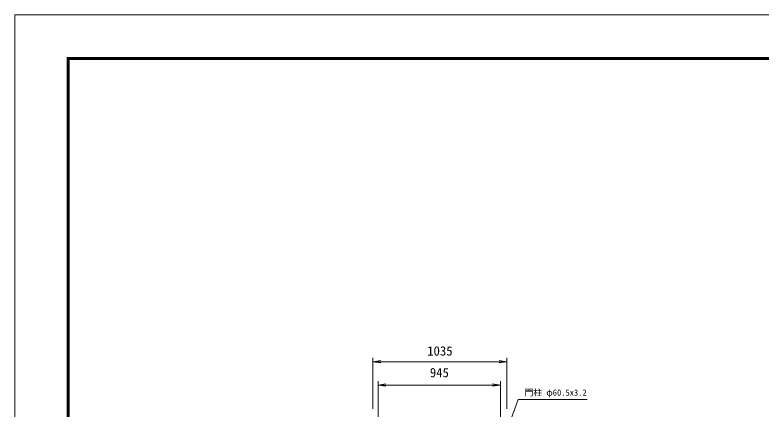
# Model space of a CAD drawing. Units: millimetres, scale not verified. Extents: x -6300 to 6300, y -4455 to 4455.
# Drawn here: x -6300 to -534, y 1408 to 4455 of the extents above; entities that cross this region are included whole.
import ezdxf
from ezdxf.enums import TextEntityAlignment as Align

# ---------------------------------------------------------------- set-up
doc = ezdxf.new("R2010")
doc.units = ezdxf.units.MM
doc.header["$LTSCALE"] = 30
for name, color, linetype, lineweight in [('0-0_D-STR-TXT', 7, 'Continuous', 9), ('0-1_D-TTL', 7, 'Continuous', 9), ('0-9_D-STR-DIM', 7, 'Continuous', 9), ('0-A_0', 7, 'Continuous', 9)]:
    doc.layers.add(name, color=color, linetype=linetype, lineweight=lineweight)
doc.styles.add('ＭＳ ゴシック', font='')
doc.styles.get('ＭＳ ゴシック').set_extended_font_data('MS Gothic')

# ---------------------------------------------------------------- blocks, each defined once
blk = doc.blocks.new('_Open')
at = {"layer": '0-A_0'}
blk.add_line((-30, 5), (0, 0), dxfattribs=at)
blk.add_lwpolyline([(-30, -5), (0, 0), (-30, 0)], dxfattribs=at)

msp = doc.modelspace()

# ---------------------------------------------------------------- linework, layer by layer
at = {"layer": '0-0_D-STR-TXT'}
msp.add_lwpolyline([(-1877.42, 1480.93), (-2410.58, 1480.93), (-2492.5, 1255.2)], dxfattribs=at)
at = {"layer": '0-1_D-TTL', "color": 2, "lineweight": 18}
msp.add_lwpolyline([(-6299.95, 4455), (6300.05, 4455), (6300.05, -4455), (-6299.95, -4455)], close=True, dxfattribs=at)
at = {"layer": '0-1_D-TTL'}
for points in [[(-5894.95, 4125), (5895.05, 4125), (5895.05, -4125), (-5894.95, -4125)], [(-5891.2, 4121.25), (5891.3, 4121.25), (5891.3, -4121.25), (-5891.2, -4121.25)], [(-5887.45, 4117.5), (5887.55, 4117.5), (5887.55, -4117.5), (-5887.45, -4117.5)], [(-5883.7, 4113.75), (5883.8, 4113.75), (5883.8, -4113.75), (-5883.7, -4113.75)], [(-5879.95, 4110), (5880.05, 4110), (5880.05, -4110), (-5879.95, -4110)]]:
    msp.add_lwpolyline(points, close=True, dxfattribs=at)
at = {"layer": '0-9_D-STR-DIM'}
for p, q in [((-3533.31, 1409.08), (-3533.31, 1804.26)), ((-2498.31, 1409.08), (-2498.31, 1804.26)), ((-3473.31, 1774.26), (-2558.31, 1774.26)), ((-3493.06, 610.84), (-3493.06, 1623.84)), ((-2548.06, 610.84), (-2548.06, 1623.84)), ((-3433.06, 1593.84), (-2608.06, 1593.84))]:
    msp.add_line(p, q, dxfattribs=at)

# ---------------------------------------------------------------- block references
at = {"layer": '0-9_D-STR-DIM', "xscale": 2, "yscale": 2, "rotation": 180}
for p in [(-3533.31, 1774.26), (-3493.06, 1593.84)]:
    msp.add_blockref('_Open', p, dxfattribs=at)
at = {"layer": '0-9_D-STR-DIM', "xscale": 2, "yscale": 2}
for p in [(-2498.31, 1774.26), (-2548.06, 1593.84)]:
    msp.add_blockref('_Open', p, dxfattribs=at)

# ---------------------------------------------------------------- texts
at = {"layer": '0-0_D-STR-TXT', "style": 'ＭＳ ゴシック'}
msp.add_text('門柱 φ60.5x3.2', height=48.17, dxfattribs=at).set_placement((-2360.92, 1496.82), align=Align.BOTTOM_LEFT)
at = {"layer": '0-9_D-STR-DIM', "style": 'ＭＳ ゴシック'}
for s, p in [('1035', (-3113.75, 1799.73)), ('945', (-3093.28, 1632.44))]:
    msp.add_text(s, height=72.14, dxfattribs=at).set_placement(p, align=Align.BOTTOM_LEFT)

doc.saveas('drawing.dxf')
